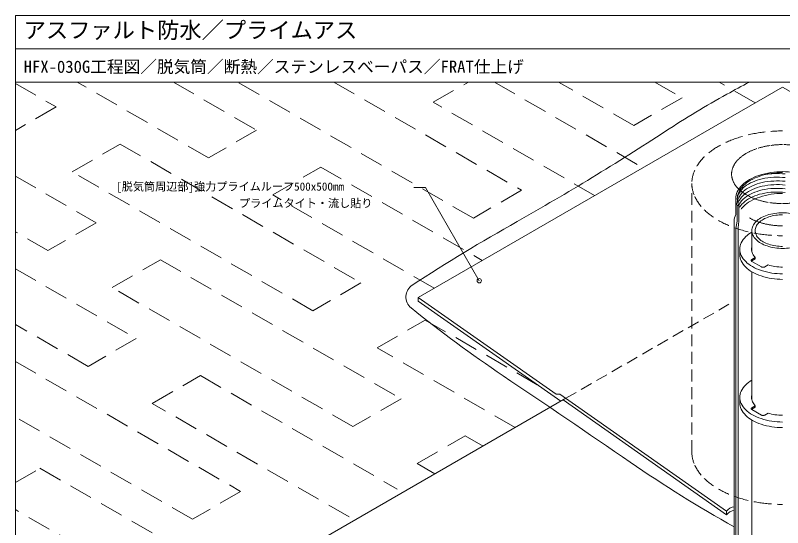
# Model space of a CAD drawing. Units: millimetres on the paper. Extents: x -414 to 414, y -286 to 287.
# Drawn here: x -414 to 0, y 10 to 286.5 of the extents above; entities that cross this region are included whole.
import ezdxf
from ezdxf.enums import TextEntityAlignment as Align

# ---------------------------------------------------------------- set-up
doc = ezdxf.new("R2010")
doc.units = ezdxf.units.MM
doc.linetypes.add('USER1', pattern=[19.05, 12.7, -6.35])
doc.linetypes.add('USER2', pattern=[9.525, 6.35, -3.175])
for name, color, linetype, lineweight in [('0-0_0', 7, 'Continuous', 18), ('0-1_WAKU', 7, 'Continuous', 18), ('0-2_KANAMONO', 4, 'Continuous', 18), ('0-3_BOUSUI', 1, 'Continuous', 18), ('0-4_MOJI', 7, 'Continuous', 18), ('0-6_BOUSUI2', 30, 'USER1', 18)]:
    doc.layers.add(name, color=color, linetype=linetype, lineweight=lineweight)
doc.styles.add('ＭＳ ゴシック', font='')
doc.styles.get('ＭＳ ゴシック').set_extended_font_data('MS Gothic')

msp = doc.modelspace()

# ---------------------------------------------------------------- linework, layer by layer
at = {"layer": '0-0_0'}
msp.add_line((-413.997, 268.508), (414.003, 268.508), dxfattribs=at)
at = {"layer": '0-1_WAKU'}
for points in [[(-413.997, -286.492), (414.003, -286.492), (414.003, 286.508), (-413.997, 286.508)], [(414.003, 250.508), (-413.997, 250.508), (-413.997, 286.508), (414.003, 286.508)], [(-413.997, -286.492), (414.003, -286.492), (414.003, 286.508), (-413.997, 286.508)]]:
    msp.add_lwpolyline(points, close=True, dxfattribs=at)
at = {"layer": '0-2_KANAMONO', "linetype": 'USER2'}
for p, q in [((-48.986, 50.83), (-48.986, 195.83)), ((-116.945, 79.81), (-26.145, 132.233))]:
    msp.add_line(p, q, dxfattribs=at)
at = {"layer": '0-2_KANAMONO'}
for p, q in [((-25.334, 187.507), (-25.334, 179.062)), ((-24.512, 183.81), (-24.512, 175.365)), ((-26.145, -2.67), (-26.145, 175.33)), ((-25.296, 171.514), (-24.512, 175.365)), ((-25.296, -6.486), (-25.296, 171.514)), ((-24.009, -7.641), (-24.009, 171.859)), ((-16.653, 170.33), (-16.653, 159.164)), ((-23.083, 160.33), (-23.083, 157.33)), ((-14.811, 155.776), (-16.624, 154.73)), ((-14.811, 155.076), (-16.624, 154.03)), ((-16.624, 153.73), (-11.428, 150.73)), ((-14.811, 155.776), (-14.811, 155.076)), ((-9.696, 150.73), (-7.879, 151.779)), ((-16.653, 148.097), (-16.653, 79.164)), ((-251.144, 2.33), (-116.945, 79.81)), ((-23.083, 80.33), (-23.083, 77.33)), ((-14.811, 75.776), (-16.624, 74.73)), ((-14.811, 75.076), (-16.624, 74.03)), ((-14.811, 75.776), (-14.811, 75.076)), ((-16.624, 73.73), (-11.428, 70.73)), ((-9.696, 70.73), (-7.879, 71.779)), ((-16.653, 68.097), (-16.653, -11.554))]:
    msp.add_line(p, q, dxfattribs=at)
msp.add_lwpolyline([(-24.512, 183.81), (-23.696, 183.933), (-23.696, 175.488), (-24.009, 171.859)], dxfattribs=at)
at = {"layer": '0-2_KANAMONO', "linetype": 'USER2'}
for centre, radius, start, end in [((-0.123, 141.883), 82.231, 89.91198, 98.57049), ((-7.144, 167.453), 55.643, 108.45497, 119.61063), ((-1.738, 151.34), 72.64, 98.4225, 108.47645), ((-16.36, 183.424), 37.205, 119.4236, 134.13461), ((-0.976, 175.804), 40.86, 98.4225, 108.47645), ((-0.068, 170.485), 46.255, 89.91198, 98.57049), ((-0.035, 169.013), 47.727, 81.56327, 89.95426), ((-9.201, 193.851), 20.928, 119.4236, 134.13461), ((-4.017, 184.868), 31.299, 108.45497, 119.61063), ((-25.58, 192.74), 24.099, 133.82578, 154.85996), ((-14.387, 199.092), 13.556, 133.82578, 154.85996), ((-31.764, 195.749), 17.223, 155.18299, 179.73157), ((-17.866, 200.784), 9.688, 155.18299, 179.73157), ((-17.832, 200.882), 9.721, 180.31103, 204.77441), ((-31.705, 195.924), 17.282, 180.31103, 204.77441), ((-14.347, 202.597), 13.605, 205.17845, 226.13581), ((-9.047, 208.015), 21.184, 225.95476, 240.48703), ((-25.508, 198.971), 24.186, 205.17845, 226.13581), ((-4.044, 216.731), 31.233, 240.37751, 251.5569), ((-1.01, 225.713), 40.714, 251.50548, 261.59557), ((0.042, 232.647), 47.727, 261.56327, 269.95426), ((0.074, 231.175), 46.255, 269.91198, 278.57049), ((-16.085, 208.603), 37.66, 225.95476, 240.48703), ((-7.192, 224.098), 55.526, 240.37751, 251.5569), ((-3.718, 202.128), 28.718, 240.37751, 251.5569), ((-0.929, 210.386), 37.435, 251.50548, 261.59557), ((-1.798, 240.066), 72.38, 251.50548, 261.59557), ((0.038, 216.762), 43.883, 261.56327, 269.95426), ((0.071, 252.394), 84.848, 261.56327, 269.95426), ((-31.705, 50.924), 17.282, 180.31103, 204.77441), ((-25.508, 53.971), 24.186, 205.17845, 226.13581), ((-16.085, 63.603), 37.66, 225.95476, 240.48703), ((-7.192, 79.098), 55.526, 240.37751, 251.5569), ((-1.798, 95.066), 72.38, 251.50548, 261.59557), ((0.071, 107.394), 84.848, 261.56327, 269.95426)]:
    msp.add_arc(centre, radius, start, end, dxfattribs=at)
at = {"layer": '0-2_KANAMONO'}
for centre, radius, start, end in [((-3.693, 172.831), 28.779, 108.45497, 119.61063), ((-3.57, 173.319), 27.822, 108.45497, 119.61063), ((-0.897, 164.497), 37.569, 98.4225, 108.47645), ((-0.867, 165.262), 36.32, 98.4225, 108.47645), ((-0.062, 159.606), 42.53, 89.91198, 98.57049), ((-0.06, 160.534), 41.116, 89.91198, 98.57049), ((-0.032, 158.252), 43.883, 81.56327, 89.95426), ((-13.228, 185.909), 12.464, 133.82578, 154.85996), ((-12.788, 185.962), 12.05, 133.82578, 154.85996), ((-8.46, 181.091), 19.242, 119.4236, 134.13461), ((-8.178, 181.304), 18.602, 119.4236, 134.13461), ((-16.427, 187.465), 8.908, 155.18299, 179.73157), ((-15.88, 187.467), 8.611, 155.18299, 179.73157), ((-16.396, 187.556), 8.938, 180.31103, 204.77441), ((-15.851, 187.554), 8.641, 180.31103, 204.77441), ((-16.952, 175.287), 9.193, 155.75402, 179.73157), ((-2.427, 160.682), 18.919, 108.45497, 119.61063), ((-0.589, 155.203), 24.698, 98.4225, 108.47645), ((-0.523, 156.871), 21.974, 98.4225, 108.47645), ((-0.04, 151.988), 27.959, 89.91198, 98.57049), ((-0.035, 154.011), 24.875, 89.91198, 98.57049), ((-0.02, 151.098), 28.848, 81.56327, 89.95426), ((-8.695, 169.279), 8.194, 133.82578, 154.85996), ((-5.56, 166.112), 12.65, 119.4236, 134.13461), ((-7.736, 169.395), 7.29, 133.82578, 154.85996), ((-4.947, 166.577), 11.255, 119.4236, 134.13461), ((-2.159, 161.746), 16.832, 108.45497, 119.61063), ((-10.797, 170.302), 5.856, 155.18299, 179.73157), ((-10.777, 170.362), 5.876, 180.31103, 204.77441), ((-9.606, 170.305), 5.21, 155.18299, 179.73157), ((-9.588, 170.358), 5.228, 180.31103, 204.77441), ((-12.053, 158.874), 11.357, 133.82578, 154.85996), ((-7.708, 154.483), 17.533, 120.67687, 134.13461), ((-8.67, 171.398), 8.223, 205.17845, 226.13581), ((-7.714, 171.28), 7.316, 205.17845, 226.13581), ((-4.863, 174.194), 11.392, 225.95476, 240.48703), ((-14.967, 160.292), 8.116, 155.18299, 179.73157), ((-10.877, 160.302), 5.899, 168.30106, 179.73157), ((-5.467, 174.673), 12.804, 225.95476, 240.48703), ((-2.443, 179.941), 18.879, 240.37751, 251.5569), ((-2.173, 178.881), 16.797, 240.37751, 251.5569), ((-0.609, 185.37), 24.609, 251.50548, 261.59557), ((-0.542, 183.711), 21.895, 251.50548, 261.59557), ((0.024, 187.44), 25.667, 261.56327, 269.95426), ((-14.939, 160.374), 8.144, 180.31103, 204.77441), ((-14.939, 157.374), 8.144, 180.31103, 204.77441), ((-10.857, 160.362), 5.919, 180.31103, 204.77441), ((-10.877, 159.602), 5.899, 168.30106, 176.31248), ((-8.734, 161.406), 8.284, 205.17845, 222.80916), ((0.026, 189.561), 28.848, 261.56327, 269.95426), ((0.046, 188.672), 27.959, 269.91198, 278.57049), ((-12.019, 161.81), 11.398, 205.17845, 226.13581), ((-12.019, 158.81), 11.398, 205.17845, 226.13581), ((-7.578, 166.349), 17.747, 225.95476, 240.48703), ((-16.552, 154.228), 0.431, 155.18299, 179.73157), ((-16.551, 154.232), 0.432, 180.31103, 204.77441), ((-16.398, 154.152), 0.603, 133.82578, 154.85996), ((-16.396, 154.308), 0.605, 205.17845, 226.13581), ((-16.398, 153.452), 0.603, 133.82578, 134.83317), ((-16.167, 153.92), 0.93, 119.4236, 134.13461), ((-16.167, 153.22), 0.93, 119.4236, 134.13461), ((-16.16, 154.549), 0.942, 225.95476, 240.48703), ((-7.578, 163.349), 17.747, 225.95476, 240.48703), ((-3.387, 173.651), 26.166, 240.37751, 251.5569), ((-10.742, 151.936), 1.388, 240.37751, 251.5569), ((-10.607, 152.336), 1.81, 251.50548, 261.59557), ((-10.56, 152.644), 2.121, 261.56327, 269.95426), ((-10.559, 152.578), 2.056, 269.91198, 278.57049), ((-10.519, 152.342), 1.816, 278.4225, 288.47645), ((-10.383, 151.939), 1.391, 288.45497, 299.61063), ((-0.614, 175.481), 24.79, 252.959, 261.59557), ((0.027, 179.703), 29.061, 261.56327, 269.95426), ((-3.387, 170.651), 26.166, 240.37751, 251.5569), ((-0.846, 181.176), 34.109, 251.50548, 261.59557), ((-0.846, 178.176), 34.109, 251.50548, 261.59557), ((0.035, 186.985), 39.985, 261.56327, 269.95426), ((0.035, 183.985), 39.985, 261.56327, 269.95426), ((-12.053, 78.874), 11.357, 133.82578, 154.85996), ((-7.708, 74.483), 17.533, 120.67687, 134.13461), ((-14.967, 80.292), 8.116, 155.18299, 179.73157), ((-14.939, 80.374), 8.144, 180.31103, 204.77441), ((-10.877, 80.302), 5.899, 168.30106, 179.73157), ((-10.857, 80.362), 5.919, 180.31103, 204.77441), ((-10.877, 79.602), 5.899, 168.30106, 176.31248), ((-14.939, 77.374), 8.144, 180.31103, 204.77441), ((-12.019, 81.81), 11.398, 205.17845, 226.13581), ((-16.398, 74.152), 0.603, 133.82578, 154.85996), ((-16.167, 73.92), 0.93, 119.4236, 134.13461), ((-8.734, 81.406), 8.284, 205.17845, 222.80916), ((-12.019, 78.81), 11.398, 205.17845, 226.13581), ((-7.578, 86.349), 17.747, 225.95476, 240.48703), ((-7.578, 83.349), 17.747, 225.95476, 240.48703), ((-16.552, 74.228), 0.431, 155.18299, 179.73157), ((-16.551, 74.232), 0.432, 180.31103, 204.77441), ((-16.396, 74.308), 0.605, 205.17845, 226.13581), ((-16.398, 73.452), 0.603, 133.82578, 134.83317), ((-16.167, 73.22), 0.93, 119.4236, 134.13461), ((-16.16, 74.549), 0.942, 225.95476, 240.48703), ((-3.387, 93.651), 26.166, 240.37751, 251.5569), ((-10.742, 71.936), 1.388, 240.37751, 251.5569), ((-10.607, 72.336), 1.81, 251.50548, 261.59557), ((-10.56, 72.644), 2.121, 261.56327, 269.95426), ((-10.559, 72.578), 2.056, 269.91198, 278.57049), ((-10.519, 72.342), 1.816, 278.4225, 288.47645), ((-10.383, 71.939), 1.391, 288.45497, 299.61063), ((-0.614, 95.481), 24.79, 252.959, 261.59557), ((0.027, 99.703), 29.061, 261.56327, 269.95426), ((-3.387, 90.651), 26.166, 240.37751, 251.5569), ((-0.846, 101.176), 34.109, 251.50548, 261.59557), ((0.035, 106.985), 39.985, 261.56327, 269.95426), ((-0.846, 98.176), 34.109, 251.50548, 261.59557), ((0.035, 103.985), 39.985, 261.56327, 269.95426)]:
    msp.add_arc(centre, radius, start, end, dxfattribs=at)
at = {"layer": '0-2_KANAMONO', "color": 5}
for centre, radius, start, end in [((-3.155, 162.749), 36.378, 92.57688, 102.66697), ((-3.155, 164.749), 36.378, 92.57688, 99.37753), ((-2.849, 158.49), 42.644, 84.2182, 92.60918), ((-2.849, 156.49), 42.644, 84.2182, 92.60918), ((-8.693, 179.209), 18.928, 113.68543, 128.21769), ((-5.037, 171.008), 27.907, 102.61556, 113.79494), ((-5.037, 169.008), 27.907, 102.61556, 113.79494), ((-3.155, 160.749), 36.378, 92.57688, 102.66697), ((-3.155, 158.749), 36.378, 92.57688, 102.66697), ((-2.849, 154.49), 42.644, 84.2182, 92.60918), ((-2.849, 152.49), 42.644, 84.2182, 92.60918), ((-15.855, 186.346), 8.686, 149.39804, 173.86142), ((-12.913, 184.506), 12.156, 128.03665, 148.994), ((-12.913, 182.506), 12.156, 128.03665, 148.994), ((-8.693, 177.209), 18.928, 113.68543, 128.21769), ((-8.693, 175.209), 18.928, 113.68543, 128.21769), ((-8.693, 173.209), 18.928, 113.68543, 128.21769), ((-5.037, 167.008), 27.907, 102.61556, 113.79494), ((-5.037, 165.008), 27.907, 102.61556, 113.79494), ((-3.155, 156.749), 36.378, 92.57688, 102.66697), ((-3.155, 154.749), 36.378, 92.57688, 102.66697), ((-2.849, 150.49), 42.644, 84.2182, 92.60918), ((-2.849, 148.49), 42.644, 84.2182, 92.60918), ((-15.855, 184.346), 8.686, 149.39804, 168.45877), ((-15.855, 182.346), 8.686, 149.39804, 161.98573), ((-12.913, 180.506), 12.156, 128.03665, 148.994), ((-12.913, 178.506), 12.156, 128.03665, 148.994), ((-8.693, 171.209), 18.928, 113.68543, 128.21769), ((-3.57, 162.064), 27.822, 108.45497, 119.61063), ((-5.037, 163.008), 27.907, 102.61556, 113.79494), ((-0.867, 154.007), 36.32, 98.4225, 108.47645), ((-0.06, 149.278), 41.116, 89.91198, 98.57049), ((-15.855, 180.346), 8.686, 149.39804, 155.05641), ((-12.913, 176.506), 12.156, 128.03665, 147.79412), ((-12.788, 174.707), 12.05, 133.82578, 143.46502), ((-8.178, 170.049), 18.602, 119.4236, 134.13461)]:
    msp.add_arc(centre, radius, start, end, dxfattribs=at)
at = {"layer": '0-3_BOUSUI'}
for p, q in [((-196.66, 134.286), (0.003, 247.83)), ((195.104, 135.189), (0.003, 247.83)), ((-196.66, 134.286), (-196.66, 132.286)), ((-30.237, 18.923), (-30.237, 16.923))]:
    msp.add_line(p, q, dxfattribs=at)
for points in [[(-30.237, 18.923), (-120.145, 82.057), (-122.281, 82.057), (-196.66, 134.286)], [(-30.237, 16.923), (-118.508, 78.907), (-119.68, 78.23), (-196.66, 132.286)]]:
    msp.add_lwpolyline(points, dxfattribs=at)
for centre, radius, start, end in [((238.932, -240.645), 554.246, 117.60497, 119.0389), ((230.1, -224.738), 536.052, 119.0389, 123.16862), ((-861.142, 1444.851), 1458.525, 299.48202, 303.16862), ((382.667, -755.185), 1068.77, 119.48202, 123.02492), ((-195.66, 134.512), 7.628, 123.02492, 231.11563), ((247.529, 684.069), 713.622, 231.11563, 236.06251), ((-4708.477, -6680.832), 8163.525, 55.47961, 56.06251), ((324.978, 637.311), 718.528, 235.47961, 240.74679), ((-25.15, 14.838), 6.524, 98.76835, 141.23165), ((-25.15, 12.838), 6.524, 98.76835, 141.23165)]:
    msp.add_arc(centre, radius, start, end, dxfattribs=at)
at = {"layer": '0-4_MOJI'}
for p, q in [((-198.986, 193.576), (-192.736, 193.576)), ((-192.736, 193.576), (-163.685, 143.259))]:
    msp.add_line(p, q, dxfattribs=at)
msp.add_circle((-163.685, 143.259), 1.2, dxfattribs=at)
at = {"layer": '0-6_BOUSUI2'}
for p, q in [((-155.53, 250.508), (-75.444, 204.27)), ((-14.822, 239.27), (-34.287, 250.508))]:
    msp.add_line(p, q, dxfattribs=at)
for points in [[(-413.997, 249.733), (-392.053, 237.064), (-413.997, 224.395)], [(-328.735, 250.508), (-283.8, 224.564), (-309.781, 209.564), (-380.697, 250.508)], [(-242.133, 250.508), (-140.906, 192.064), (-166.886, 177.064), (-294.094, 250.508)], [(-101.425, 189.27), (-188.537, 239.564), (-169.582, 250.508)], [(-68.928, 250.508), (-54.303, 242.064), (-80.284, 227.064), (-120.889, 250.508)], [(-188.028, 139.27), (-275.14, 189.564), (-249.159, 204.564), (-162.047, 154.27)], [(-413.997, 199.733), (-370.402, 174.564), (-396.383, 159.564), (-413.997, 169.733)], [(-413.997, 149.733), (-348.752, 112.064), (-374.733, 97.064), (-413.997, 119.733)], [(-144.293, 64.02), (-218.848, 107.064), (-192.867, 122.064), (-132.328, 87.112)], [(-413.997, 99.733), (-292.46, 29.564), (-318.441, 14.564), (-413.997, 69.733)], [(-233.927, 15.77), (-340.092, 77.064), (-314.111, 92.064), (-207.946, 30.77)], [(-187.595, 39.02), (-197.197, 44.564), (-171.217, 59.564), (-161.614, 54.02)], [(-413.997, 34.395), (-400.713, 42.064), (-270.809, -32.936), (-296.79, -47.936), (-413.997, 19.733)]]:
    msp.add_lwpolyline(points, dxfattribs=at)
for points in [[(-383.393, 202.064), (-357.412, 217.064), (-227.508, 142.064), (-253.489, 127.064)], [(-361.742, 139.564), (-335.761, 154.564), (-205.858, 79.564), (-231.838, 64.564)]]:
    msp.add_lwpolyline(points, close=True, dxfattribs=at)

# ---------------------------------------------------------------- texts
at = {"layer": '0-1_WAKU', "style": 'ＭＳ ゴシック'}
for s, height, p in [('アスファルト防水／プライムアス', 8.798, (-409.497, 271.508)), ('HFX-030G工程図／脱気筒／断熱／ステンレスべーパス／FRAT仕上げ', 6.598, (-409.497, 253.508))]:
    msp.add_text(s, height=height, dxfattribs=at).set_placement(p, align=Align.BOTTOM_LEFT)
at = {"layer": '0-4_MOJI', "style": 'ＭＳ ゴシック'}
for s, p in [('[脱気筒周辺部]強力プライムルーフ500x500mm', (-359.574, 190.576)), ('プライムタイト・流し貼り', (-293.3, 181.576))]:
    msp.add_text(s, height=4.399, dxfattribs=at).set_placement(p, align=Align.BOTTOM_LEFT)

doc.saveas('drawing.dxf')
